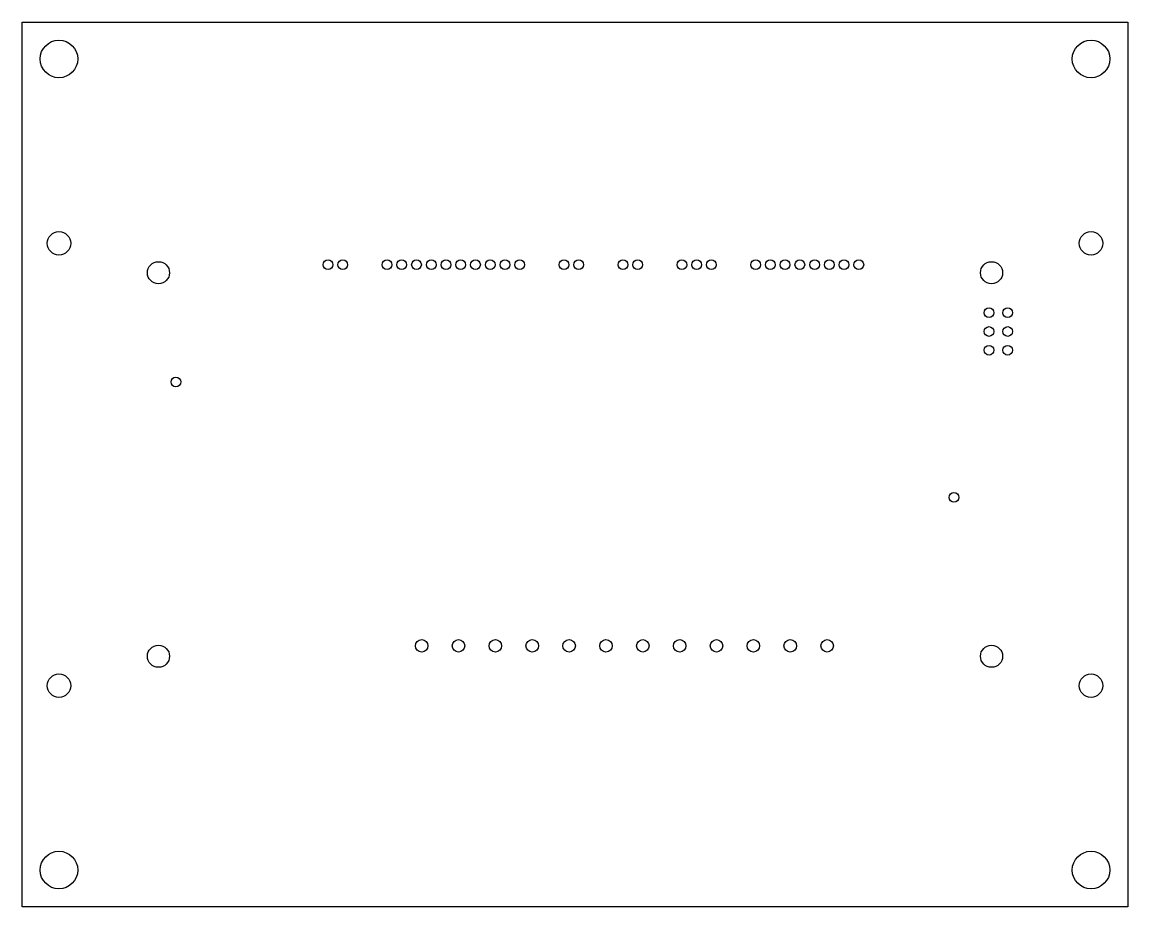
# Model space of a CAD drawing. Header units: millimetres. Extents: x 13 to 163, y -120 to 0.
import ezdxf

# ---------------------------------------------------------------- set-up
doc = ezdxf.new("R2010")
doc.units = ezdxf.units.MM
doc.layers.get('0').update_dxf_attribs({"linetype": 'CONTINUOUS'})

msp = doc.modelspace()

# ---------------------------------------------------------------- linework, layer by layer
msp.add_lwpolyline([(13, -120), (13, 0), (163, 0), (163, -120)], close=True)
for centre, radius in [((18, -5), 2.55), ((158, -5), 2.55), ((18, -30), 1.59), ((158, -30), 1.59), ((31.5, -34), 1.5), ((54.5, -32.9), 0.66), ((56.5, -32.9), 0.66), ((62.5, -32.9), 0.66), ((64.5, -32.9), 0.66), ((66.5, -32.9), 0.66), ((68.5, -32.9), 0.66), ((70.5, -32.9), 0.66), ((72.5, -32.9), 0.66), ((74.5, -32.9), 0.66), ((76.5, -32.9), 0.66), ((78.5, -32.9), 0.66), ((80.5, -32.9), 0.66), ((86.5, -32.9), 0.66), ((88.5, -32.9), 0.66), ((94.5, -32.9), 0.66), ((96.5, -32.9), 0.66), ((102.5, -32.9), 0.66), ((104.5, -32.9), 0.66), ((106.5, -32.9), 0.66), ((112.5, -32.9), 0.66), ((114.5, -32.9), 0.66), ((116.5, -32.9), 0.66), ((118.5, -32.9), 0.66), ((120.5, -32.9), 0.66), ((122.5, -32.9), 0.66), ((124.5, -32.9), 0.66), ((126.5, -32.9), 0.66), ((144.5, -34), 1.5), ((144.16, -39.42), 0.66), ((146.7, -39.42), 0.66), ((144.16, -41.96), 0.66), ((146.7, -41.96), 0.66), ((144.16, -44.5), 0.66), ((146.7, -44.5), 0.66), ((33.86, -48.81), 0.66), ((139.4, -64.46), 0.66), ((67.2, -84.6), 0.85), ((72.2, -84.6), 0.85), ((77.2, -84.6), 0.85), ((82.2, -84.6), 0.85), ((87.2, -84.6), 0.85), ((92.2, -84.6), 0.85), ((97.2, -84.6), 0.85), ((102.2, -84.6), 0.85), ((107.2, -84.6), 0.85), ((112.2, -84.6), 0.85), ((117.2, -84.6), 0.85), ((122.2, -84.6), 0.85), ((31.5, -86), 1.5), ((144.5, -86), 1.5), ((18, -90), 1.59), ((158, -90), 1.59), ((18, -115), 2.55), ((158, -115), 2.55)]:
    msp.add_circle(centre, radius)

doc.saveas('drawing.dxf')
